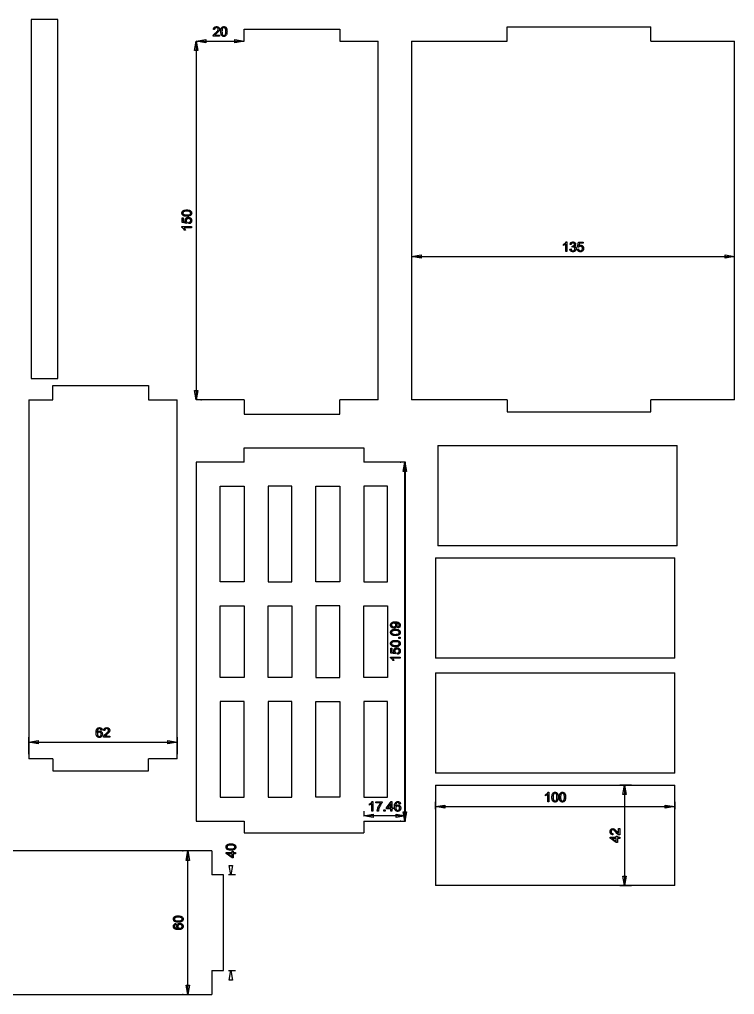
# Model space of a CAD drawing. Extents: x 6 to 585, y 11 to 419.
# Drawn here: x 286.1 to 585, y 11.5 to 419 of the extents above; entities that cross this region are included whole.
import ezdxf

# ---------------------------------------------------------------- set-up
doc = ezdxf.new("R2010")
doc.units = 0
doc.header["$LTSCALE"] = 10
doc.layers.add('Layer_1', color=7, linetype='CONTINUOUS')

msp = doc.modelspace()

# ---------------------------------------------------------------- linework, layer by layer
at = {"layer": 'Layer_1', "color": 7, "linetype": 'CONTINUOUS'}
for p, q in [((291, 419), (291, 269)), ((302.18, 419), (291, 419)), ((302.18, 269), (302.18, 419)), ((490, 410), (490, 416)), ((490, 416), (550, 416)), ((550, 410), (550, 416)), ((380, 410), (380, 415)), ((380, 415), (420, 415)), ((420, 415), (420, 410)), ((360, 410), (380, 410)), ((360, 410), (360, 260)), ((360, 410), (360, 260)), ((360, 410), (380, 410)), ((420, 410), (436, 410)), ((436, 260), (436, 410)), ((450, 410), (490, 410)), ((450, 410), (450, 260)), ((550, 410), (585, 410)), ((585, 260), (585, 410)), ((450, 320), (585, 320)), ((291, 269), (302.18, 269)), ((300, 260), (300, 266)), ((300, 266), (340, 266)), ((340, 266), (340, 260)), ((290, 260), (300, 260)), ((290, 260), (290, 110)), ((340, 260), (352, 260)), ((352, 110), (352, 260)), ((380, 260), (360, 260)), ((380, 260), (380, 254)), ((436, 260), (420, 260)), ((420, 254), (420, 260)), ((490, 260), (450, 260)), ((490, 260), (490, 255)), ((585, 260), (550, 260)), ((550, 255), (550, 260)), ((380, 254), (420, 254)), ((490, 255), (550, 255)), ((461, 241), (561, 241)), ((461, 241), (461, 199)), ((561, 199), (561, 241)), ((380, 234), (380, 240)), ((380, 240), (430, 240)), ((430, 240), (430, 234)), ((360, 234), (360, 84)), ((380, 234), (360, 234)), ((447.46, 234), (430, 234)), ((445.22, 234), (445.46, 234)), ((447.22, 83.91), (447.22, 234)), ((447.46, 84), (447.46, 234)), ((561, 199), (461, 199)), ((460, 194), (560, 194)), ((460, 194), (460, 152)), ((560, 152), (560, 194)), ((560, 152), (460, 152)), ((460, 146), (560, 146)), ((460, 146), (460, 104)), ((560, 104), (560, 146)), ((290, 112), (290, 119)), ((352, 119), (352, 112)), ((290, 117), (352, 117)), ((300, 110), (290, 110)), ((300, 110), (300, 105)), ((352, 110), (340, 110)), ((340, 105), (340, 110)), ((300, 105), (340, 105)), ((560, 104), (460, 104)), ((460, 99), (560, 99)), ((460, 99), (460, 57)), ((542, 99), (537, 99)), ((539, 99), (539, 57)), ((560, 57), (560, 99)), ((460, 89), (460, 92)), ((460, 90), (560, 90)), ((560, 92), (560, 89)), ((430, 88.1), (430, 86)), ((447.46, 86.1), (430, 86.1)), ((447.46, 86), (447.46, 88.1)), ((360, 84), (380, 84)), ((380, 84), (380, 79)), ((430, 84), (447.46, 84)), ((430, 84), (430, 79)), ((445.46, 83.91), (445.22, 83.91)), ((380, 79), (430, 79)), ((366.44, 71.49), (216.44, 71.49)), ((356.44, 11.49), (356.44, 71.49)), ((366.44, 71.49), (366.44, 61.49)), ((371.44, 61.49), (366.44, 61.49)), ((371.44, 21.49), (371.44, 61.49)), ((376.44, 61.49), (373.44, 61.49)), ((374.44, 61.49), (374.44, 62.49)), ((560, 57), (460, 57)), ((537, 57), (542, 57)), ((366.44, 21.49), (371.44, 21.49)), ((366.44, 21.49), (366.44, 11.49)), ((373.44, 21.49), (376.44, 21.49)), ((374.44, 21.49), (374.44, 20.49)), ((216.44, 11.49), (366.44, 11.49))]:
    msp.add_line(p, q, dxfattribs=at)
at = {"layer": 'Layer_1', "color": 7, "linetype": 'CONTINUOUS', "flags": 128}
for points in [[(369.71, 412.47), (369.71, 412), (367.06, 412), (367.07, 412.17), (367.12, 412.34), (367.18, 412.48), (367.25, 412.61), (367.34, 412.74), (367.44, 412.87), (367.57, 413.01), (367.71, 413.16), (368.08, 413.48), (368.38, 413.73), (368.63, 413.96), (368.82, 414.16), (368.97, 414.33), (369.07, 414.48), (369.14, 414.63), (369.18, 414.78), (369.2, 414.92), (369.18, 415.06), (369.14, 415.19), (369.08, 415.3), (368.99, 415.41), (368.87, 415.5), (368.75, 415.56), (368.6, 415.6), (368.44, 415.61), (368.27, 415.6), (368.12, 415.56), (367.99, 415.49), (367.87, 415.4), (367.78, 415.28), (367.71, 415.14), (367.67, 414.99), (367.66, 414.81), (367.15, 414.86), (367.17, 415), (367.2, 415.13), (367.23, 415.25), (367.28, 415.36), (367.33, 415.46), (367.39, 415.56), (367.46, 415.64), (367.54, 415.72), (367.63, 415.79), (367.73, 415.85), (367.83, 415.9), (367.94, 415.94), (368.06, 415.97), (368.18, 416), (368.45, 416.02), (368.59, 416.01), (368.73, 416), (368.85, 415.97), (368.97, 415.94), (369.08, 415.89), (369.18, 415.84), (369.28, 415.77), (369.36, 415.7), (369.44, 415.61), (369.51, 415.53), (369.57, 415.44), (369.62, 415.34), (369.65, 415.24), (369.68, 415.13), (369.69, 415.02), (369.7, 414.91), (369.69, 414.79), (369.68, 414.67), (369.64, 414.55), (369.6, 414.43), (369.54, 414.32), (369.47, 414.2), (369.38, 414.07), (369.28, 413.95), (368.97, 413.64), (368.52, 413.24), (368.16, 412.93), (367.95, 412.74), (367.84, 412.61), (367.74, 412.47), (369.71, 412.47)], [(370.23, 413.97), (370.24, 414.31), (370.27, 414.61), (370.31, 414.88), (370.38, 415.11), (370.46, 415.32), (370.56, 415.5), (370.68, 415.65), (370.81, 415.78), (370.96, 415.88), (371.14, 415.96), (371.33, 416), (371.54, 416.02), (371.69, 416.01), (371.84, 415.98), (371.97, 415.94), (372.1, 415.89), (372.22, 415.81), (372.32, 415.73), (372.42, 415.63), (372.5, 415.51), (372.58, 415.38), (372.64, 415.24), (372.7, 415.09), (372.75, 414.92), (372.79, 414.73), (372.82, 414.51), (372.83, 414.25), (372.84, 413.97), (372.83, 413.64), (372.8, 413.34), (372.76, 413.07), (372.7, 412.84), (372.61, 412.63), (372.52, 412.45), (372.4, 412.3), (372.26, 412.17), (372.11, 412.06), (371.94, 411.99), (371.75, 411.95), (371.54, 411.93), (371.4, 411.94), (371.26, 411.96), (371.14, 411.99), (371.02, 412.04), (370.91, 412.09), (370.81, 412.17), (370.71, 412.25), (370.63, 412.35), (370.53, 412.48), (370.45, 412.64), (370.39, 412.81), (370.33, 413), (370.29, 413.22), (370.26, 413.45), (370.24, 413.7), (370.23, 413.97)], [(370.74, 413.97), (370.75, 413.52), (370.79, 413.15), (370.83, 413), (370.87, 412.87), (370.91, 412.75), (370.97, 412.66), (371.09, 412.52), (371.16, 412.46), (371.22, 412.42), (371.3, 412.38), (371.37, 412.36), (371.45, 412.34), (371.54, 412.34), (371.62, 412.34), (371.7, 412.36), (371.77, 412.38), (371.85, 412.42), (371.92, 412.46), (371.98, 412.52), (372.11, 412.66), (372.16, 412.76), (372.21, 412.87), (372.25, 413), (372.28, 413.15), (372.32, 413.52), (372.34, 413.97), (372.32, 414.43), (372.28, 414.79), (372.25, 414.95), (372.21, 415.08), (372.16, 415.19), (372.11, 415.29), (371.98, 415.43), (371.92, 415.48), (371.85, 415.53), (371.77, 415.56), (371.7, 415.59), (371.61, 415.6), (371.53, 415.61), (371.37, 415.59), (371.23, 415.54), (371.1, 415.45), (370.99, 415.32), (370.93, 415.22), (370.88, 415.1), (370.84, 414.96), (370.8, 414.8), (370.77, 414.62), (370.75, 414.43), (370.74, 413.97)], [(360, 410), (360.69, 406.06), (359.31, 406.06), (360, 410)], [(360, 410), (363.94, 410.69), (363.94, 409.31), (360, 410)], [(380, 410), (376.06, 409.31), (376.06, 410.69), (380, 410)], [(356.03, 336.79), (355.69, 336.79), (355.39, 336.82), (355.12, 336.87), (354.89, 336.93), (354.68, 337.01), (354.5, 337.11), (354.35, 337.23), (354.22, 337.37), (354.12, 337.52), (354.04, 337.69), (354, 337.88), (353.98, 338.09), (353.99, 338.25), (354.02, 338.39), (354.06, 338.53), (354.11, 338.65), (354.19, 338.77), (354.27, 338.88), (354.37, 338.97), (354.49, 339.06), (354.62, 339.13), (354.76, 339.2), (354.91, 339.25), (355.08, 339.3), (355.27, 339.34), (355.49, 339.37), (355.75, 339.39), (356.03, 339.39), (356.36, 339.39), (356.66, 339.36), (356.93, 339.31), (357.16, 339.25), (357.37, 339.17), (357.55, 339.07), (357.7, 338.95), (357.83, 338.82), (357.94, 338.66), (358.01, 338.49), (358.05, 338.3), (358.07, 338.09), (358.06, 337.95), (358.04, 337.82), (358.01, 337.69), (357.96, 337.57), (357.91, 337.46), (357.83, 337.36), (357.75, 337.27), (357.65, 337.18), (357.52, 337.09), (357.36, 337.01), (357.19, 336.94), (357, 336.88), (356.78, 336.84), (356.55, 336.81), (356.3, 336.79), (356.03, 336.79)], [(356.03, 337.29), (356.48, 337.3), (356.85, 337.35), (357, 337.38), (357.13, 337.42), (357.25, 337.47), (357.34, 337.52), (357.48, 337.64), (357.54, 337.71), (357.58, 337.78), (357.62, 337.85), (357.64, 337.93), (357.66, 338.01), (357.66, 338.09), (357.66, 338.17), (357.64, 338.25), (357.62, 338.33), (357.58, 338.4), (357.54, 338.47), (357.48, 338.54), (357.34, 338.66), (357.24, 338.71), (357.13, 338.76), (357, 338.8), (356.85, 338.83), (356.48, 338.88), (356.03, 338.89), (355.57, 338.88), (355.21, 338.83), (355.05, 338.8), (354.92, 338.76), (354.81, 338.71), (354.71, 338.66), (354.57, 338.54), (354.52, 338.47), (354.47, 338.4), (354.44, 338.33), (354.41, 338.25), (354.4, 338.17), (354.39, 338.08), (354.41, 337.92), (354.46, 337.78), (354.55, 337.65), (354.68, 337.54), (354.78, 337.48), (354.9, 337.43), (355.04, 337.39), (355.2, 337.35), (355.38, 337.33), (355.57, 337.31), (356.03, 337.29)], [(356.95, 333.68), (356.91, 334.19), (357.09, 334.23), (357.24, 334.29), (357.37, 334.36), (357.47, 334.46), (357.56, 334.57), (357.62, 334.69), (357.65, 334.82), (357.66, 334.96), (357.65, 335.13), (357.6, 335.29), (357.51, 335.43), (357.4, 335.56), (357.25, 335.67), (357.09, 335.75), (356.9, 335.79), (356.69, 335.81), (356.49, 335.79), (356.31, 335.75), (356.16, 335.68), (356.02, 335.57), (355.92, 335.45), (355.84, 335.3), (355.8, 335.14), (355.78, 334.95), (355.79, 334.84), (355.81, 334.73), (355.84, 334.63), (355.89, 334.53), (355.95, 334.44), (356.01, 334.36), (356.09, 334.29), (356.17, 334.23), (356.11, 333.77), (354.05, 334.15), (354.05, 336.14), (354.52, 336.14), (354.52, 334.55), (355.6, 334.33), (355.49, 334.51), (355.41, 334.7), (355.36, 334.89), (355.35, 335.09), (355.35, 335.21), (355.37, 335.34), (355.4, 335.46), (355.44, 335.57), (355.49, 335.68), (355.55, 335.78), (355.63, 335.88), (355.71, 335.97), (355.8, 336.05), (355.91, 336.13), (356.01, 336.19), (356.13, 336.24), (356.25, 336.28), (356.37, 336.31), (356.5, 336.32), (356.64, 336.33), (356.78, 336.33), (356.91, 336.31), (357.03, 336.29), (357.15, 336.25), (357.27, 336.21), (357.38, 336.15), (357.48, 336.09), (357.58, 336.01), (357.7, 335.91), (357.8, 335.8), (357.88, 335.69), (357.95, 335.56), (358, 335.42), (358.04, 335.28), (358.06, 335.13), (358.07, 334.96), (358.05, 334.7), (358.03, 334.58), (357.99, 334.47), (357.95, 334.36), (357.9, 334.26), (357.83, 334.16), (357.76, 334.07), (357.68, 333.99), (357.6, 333.92), (357.51, 333.86), (357.41, 333.8), (357.3, 333.76), (357.19, 333.72), (357.08, 333.69), (356.95, 333.68)], [(358, 332.42), (358, 331.93), (354.87, 331.93), (355.04, 331.72), (355.21, 331.46), (355.36, 331.19), (355.46, 330.95), (354.99, 330.95), (354.89, 331.15), (354.77, 331.33), (354.65, 331.51), (354.52, 331.67), (354.38, 331.81), (354.25, 331.93), (354.11, 332.03), (353.98, 332.1), (353.98, 332.42), (358, 332.42)], [(514.92, 322), (514.43, 322), (514.43, 325.13), (514.22, 324.96), (513.96, 324.79), (513.69, 324.64), (513.45, 324.54), (513.45, 325.01), (513.65, 325.11), (513.83, 325.23), (514.01, 325.35), (514.17, 325.48), (514.31, 325.62), (514.43, 325.75), (514.53, 325.89), (514.6, 326.02), (514.92, 326.02), (514.92, 322)], [(516.18, 323.06), (516.67, 323.12), (516.72, 322.93), (516.79, 322.76), (516.87, 322.63), (516.96, 322.52), (517.07, 322.44), (517.19, 322.38), (517.31, 322.35), (517.45, 322.34), (517.62, 322.35), (517.77, 322.4), (517.91, 322.47), (518.04, 322.58), (518.14, 322.7), (518.22, 322.84), (518.26, 323), (518.28, 323.17), (518.27, 323.33), (518.22, 323.48), (518.15, 323.61), (518.06, 323.73), (517.94, 323.82), (517.81, 323.89), (517.66, 323.93), (517.5, 323.95), (517.34, 323.93), (517.15, 323.89), (517.2, 324.32), (517.28, 324.32), (517.44, 324.33), (517.58, 324.36), (517.72, 324.41), (517.85, 324.48), (517.96, 324.58), (518.04, 324.69), (518.08, 324.83), (518.1, 324.99), (518.09, 325.12), (518.05, 325.23), (518, 325.34), (517.92, 325.44), (517.82, 325.51), (517.71, 325.57), (517.58, 325.6), (517.44, 325.61), (517.31, 325.6), (517.18, 325.57), (517.07, 325.51), (516.97, 325.43), (516.88, 325.33), (516.81, 325.21), (516.76, 325.06), (516.72, 324.89), (516.23, 324.98), (516.29, 325.21), (516.38, 325.42), (516.49, 325.6), (516.64, 325.74), (516.81, 325.86), (517, 325.95), (517.21, 326), (517.43, 326.02), (517.59, 326.01), (517.75, 325.98), (517.9, 325.94), (518.04, 325.88), (518.17, 325.8), (518.28, 325.71), (518.38, 325.61), (518.46, 325.49), (518.52, 325.37), (518.57, 325.24), (518.59, 325.11), (518.6, 324.98), (518.59, 324.85), (518.57, 324.73), (518.53, 324.61), (518.46, 324.5), (518.39, 324.4), (518.29, 324.31), (518.18, 324.23), (518.05, 324.17), (518.22, 324.11), (518.37, 324.04), (518.5, 323.94), (518.6, 323.83), (518.69, 323.69), (518.75, 323.54), (518.79, 323.37), (518.8, 323.18), (518.79, 323.05), (518.78, 322.93), (518.75, 322.81), (518.7, 322.7), (518.65, 322.59), (518.59, 322.49), (518.51, 322.39), (518.42, 322.29), (518.32, 322.21), (518.21, 322.13), (518.1, 322.07), (517.99, 322.02), (517.86, 321.98), (517.73, 321.95), (517.6, 321.93), (517.45, 321.93), (517.32, 321.93), (517.2, 321.95), (517.08, 321.97), (516.97, 322.01), (516.86, 322.05), (516.76, 322.11), (516.67, 322.17), (516.58, 322.24), (516.5, 322.32), (516.42, 322.41), (516.36, 322.5), (516.3, 322.6), (516.26, 322.71), (516.22, 322.82), (516.2, 322.93), (516.18, 323.06)], [(519.29, 323.05), (519.8, 323.09), (519.84, 322.91), (519.9, 322.76), (519.97, 322.63), (520.07, 322.53), (520.18, 322.44), (520.3, 322.38), (520.43, 322.35), (520.57, 322.34), (520.74, 322.35), (520.9, 322.4), (521.04, 322.49), (521.17, 322.6), (521.28, 322.75), (521.36, 322.91), (521.4, 323.1), (521.42, 323.31), (521.4, 323.51), (521.36, 323.69), (521.28, 323.84), (521.18, 323.98), (521.05, 324.08), (520.91, 324.16), (520.74, 324.2), (520.56, 324.22), (520.45, 324.21), (520.34, 324.19), (520.23, 324.16), (520.13, 324.11), (520.04, 324.05), (519.96, 323.99), (519.89, 323.91), (519.83, 323.83), (519.37, 323.89), (519.76, 325.95), (521.75, 325.95), (521.75, 325.48), (520.15, 325.48), (519.94, 324.4), (520.12, 324.51), (520.31, 324.59), (520.5, 324.64), (520.69, 324.65), (520.82, 324.65), (520.95, 324.63), (521.06, 324.6), (521.18, 324.56), (521.28, 324.51), (521.39, 324.45), (521.49, 324.37), (521.58, 324.29), (521.66, 324.2), (521.74, 324.09), (521.8, 323.99), (521.85, 323.87), (521.89, 323.75), (521.92, 323.63), (521.93, 323.5), (521.94, 323.36), (521.93, 323.22), (521.92, 323.09), (521.89, 322.97), (521.86, 322.85), (521.81, 322.73), (521.76, 322.62), (521.7, 322.52), (521.62, 322.42), (521.52, 322.3), (521.41, 322.2), (521.29, 322.12), (521.17, 322.05), (521.03, 322), (520.89, 321.96), (520.73, 321.94), (520.57, 321.93), (520.31, 321.95), (520.19, 321.97), (520.08, 322.01), (519.97, 322.05), (519.87, 322.1), (519.77, 322.17), (519.68, 322.24), (519.6, 322.32), (519.53, 322.4), (519.46, 322.49), (519.41, 322.59), (519.36, 322.7), (519.33, 322.81), (519.3, 322.92), (519.29, 323.05)], [(450, 320), (453.94, 320.69), (453.94, 319.31), (450, 320)], [(585, 320), (581.06, 319.31), (581.06, 320.69), (585, 320)], [(360, 260), (359.31, 263.94), (360.69, 263.94), (360, 260)], [(447.22, 234), (447.91, 230.06), (446.53, 230.06), (447.22, 234)], [(370, 224), (380, 224), (380, 184), (370, 184), (370, 224)], [(390, 184), (400, 184), (400, 224), (390, 224), (390, 184)], [(410, 224), (420, 224), (420, 184), (410, 184), (410, 224)], [(430, 184), (440, 184), (440, 224), (430, 224), (430, 184)], [(370, 174), (380, 174), (380, 144), (370, 144), (370, 174)], [(400, 144), (390, 144), (390, 174), (400, 174), (400, 144)], [(420, 174), (410, 174), (410, 144), (420, 144), (420, 174)], [(440, 144), (430, 144), (430, 174), (440, 174), (440, 144)], [(444.3, 164.7), (444.25, 165.17), (444.41, 165.21), (444.54, 165.26), (444.65, 165.32), (444.73, 165.4), (444.8, 165.49), (444.85, 165.59), (444.88, 165.71), (444.88, 165.83), (444.88, 165.94), (444.86, 166.05), (444.83, 166.14), (444.78, 166.23), (444.72, 166.31), (444.66, 166.39), (444.59, 166.45), (444.5, 166.51), (444.41, 166.56), (444.3, 166.61), (444.04, 166.69), (443.74, 166.75), (443.44, 166.77), (443.34, 166.76), (443.45, 166.68), (443.55, 166.59), (443.64, 166.48), (443.72, 166.36), (443.78, 166.23), (443.83, 166.1), (443.85, 165.96), (443.86, 165.81), (443.86, 165.69), (443.84, 165.57), (443.81, 165.46), (443.77, 165.35), (443.72, 165.25), (443.66, 165.15), (443.59, 165.06), (443.5, 164.97), (443.41, 164.89), (443.31, 164.82), (443.2, 164.76), (443.09, 164.71), (442.96, 164.67), (442.83, 164.65), (442.7, 164.63), (442.55, 164.63), (442.41, 164.63), (442.26, 164.65), (442.13, 164.68), (442.01, 164.72), (441.89, 164.77), (441.78, 164.83), (441.67, 164.9), (441.57, 164.98), (441.49, 165.08), (441.41, 165.18), (441.35, 165.28), (441.3, 165.39), (441.26, 165.5), (441.23, 165.62), (441.21, 165.75), (441.2, 165.88), (441.22, 166.07), (441.26, 166.26), (441.32, 166.43), (441.41, 166.6), (441.53, 166.75), (441.67, 166.88), (441.83, 166.99), (442.01, 167.09), (442.23, 167.16), (442.49, 167.21), (442.79, 167.25), (443.14, 167.26), (443.5, 167.25), (443.83, 167.21), (444.11, 167.16), (444.36, 167.09), (444.57, 167), (444.76, 166.88), (444.92, 166.75), (445.05, 166.59), (445.15, 166.42), (445.23, 166.24), (445.27, 166.04), (445.29, 165.82), (445.27, 165.6), (445.22, 165.4), (445.14, 165.22), (445.03, 165.06), (444.88, 164.92), (444.71, 164.82), (444.52, 164.74), (444.3, 164.7)], [(443.25, 161.52), (442.91, 161.53), (442.61, 161.55), (442.34, 161.6), (442.11, 161.66), (441.9, 161.75), (441.72, 161.85), (441.57, 161.96), (441.44, 162.1), (441.34, 162.25), (441.26, 162.42), (441.22, 162.61), (441.2, 162.82), (441.21, 162.98), (441.24, 163.12), (441.28, 163.26), (441.33, 163.39), (441.41, 163.5), (441.49, 163.61), (441.59, 163.7), (441.71, 163.79), (441.84, 163.86), (441.98, 163.93), (442.13, 163.99), (442.3, 164.04), (442.49, 164.08), (442.71, 164.1), (442.97, 164.12), (443.25, 164.13), (443.58, 164.12), (443.88, 164.09), (444.15, 164.04), (444.38, 163.98), (444.59, 163.9), (444.77, 163.8), (444.92, 163.68), (445.05, 163.55), (445.16, 163.4), (445.23, 163.22), (445.27, 163.03), (445.29, 162.82), (445.28, 162.68), (445.26, 162.55), (445.23, 162.42), (445.18, 162.31), (445.13, 162.2), (445.06, 162.09), (444.97, 162), (444.87, 161.91), (444.74, 161.82), (444.58, 161.74), (444.41, 161.67), (444.22, 161.62), (444, 161.57), (443.77, 161.54), (443.52, 161.52), (443.25, 161.52)], [(442.53, 166.71), (442.33, 166.7), (442.15, 166.65), (441.99, 166.58), (441.86, 166.49), (441.75, 166.37), (441.67, 166.24), (441.63, 166.1), (441.61, 165.94), (441.63, 165.79), (441.68, 165.64), (441.76, 165.5), (441.88, 165.37), (442.02, 165.27), (442.18, 165.19), (442.37, 165.15), (442.57, 165.13), (442.75, 165.14), (442.92, 165.19), (443.06, 165.26), (443.19, 165.36), (443.3, 165.48), (443.37, 165.62), (443.42, 165.77), (443.43, 165.93), (443.42, 166.09), (443.37, 166.24), (443.3, 166.37), (443.19, 166.49), (443.06, 166.59), (442.91, 166.66), (442.73, 166.7), (442.53, 166.71)], [(443.25, 162.02), (443.7, 162.04), (444.07, 162.08), (444.22, 162.11), (444.35, 162.15), (444.47, 162.2), (444.56, 162.25), (444.7, 162.38), (444.76, 162.44), (444.8, 162.51), (444.84, 162.58), (444.86, 162.66), (444.88, 162.74), (444.88, 162.82), (444.88, 162.9), (444.86, 162.98), (444.84, 163.06), (444.8, 163.13), (444.76, 163.2), (444.7, 163.27), (444.56, 163.39), (444.47, 163.45), (444.35, 163.49), (444.22, 163.53), (444.07, 163.56), (443.7, 163.61), (443.25, 163.62), (442.8, 163.61), (442.43, 163.56), (442.27, 163.53), (442.14, 163.49), (442.03, 163.45), (441.94, 163.39), (441.79, 163.27), (441.74, 163.2), (441.69, 163.13), (441.66, 163.06), (441.63, 162.98), (441.62, 162.9), (441.61, 162.82), (441.63, 162.66), (441.68, 162.51), (441.77, 162.39), (441.9, 162.28), (442, 162.22), (442.12, 162.17), (442.26, 162.12), (442.42, 162.09), (442.6, 162.06), (442.79, 162.04), (443.25, 162.02)], [(443.25, 156.86), (442.91, 156.87), (442.61, 156.89), (442.34, 156.94), (442.11, 157), (441.9, 157.09), (441.72, 157.18), (441.57, 157.3), (441.44, 157.44), (441.34, 157.59), (441.26, 157.76), (441.22, 157.95), (441.2, 158.16), (441.21, 158.32), (441.24, 158.46), (441.28, 158.6), (441.33, 158.73), (441.41, 158.84), (441.49, 158.95), (441.59, 159.04), (441.71, 159.13), (441.84, 159.2), (441.98, 159.27), (442.13, 159.33), (442.3, 159.38), (442.49, 159.42), (442.71, 159.44), (442.97, 159.46), (443.25, 159.47), (443.58, 159.46), (443.88, 159.43), (444.15, 159.38), (444.38, 159.32), (444.59, 159.24), (444.77, 159.14), (444.92, 159.02), (445.05, 158.89), (445.16, 158.74), (445.23, 158.56), (445.27, 158.37), (445.29, 158.16), (445.28, 158.02), (445.26, 157.89), (445.23, 157.76), (445.18, 157.65), (445.13, 157.54), (445.06, 157.43), (444.97, 157.34), (444.87, 157.25), (444.74, 157.16), (444.58, 157.08), (444.41, 157.01), (444.22, 156.96), (444, 156.91), (443.77, 156.88), (443.52, 156.86), (443.25, 156.86)], [(443.25, 157.36), (443.7, 157.38), (444.07, 157.42), (444.22, 157.45), (444.35, 157.49), (444.47, 157.54), (444.56, 157.59), (444.7, 157.71), (444.76, 157.78), (444.8, 157.85), (444.84, 157.92), (444.86, 158), (444.88, 158.08), (444.88, 158.16), (444.88, 158.24), (444.86, 158.32), (444.84, 158.4), (444.8, 158.47), (444.76, 158.54), (444.7, 158.61), (444.56, 158.73), (444.47, 158.78), (444.35, 158.83), (444.22, 158.87), (444.07, 158.9), (443.7, 158.95), (443.25, 158.96), (442.8, 158.95), (442.43, 158.9), (442.27, 158.87), (442.14, 158.83), (442.03, 158.78), (441.94, 158.73), (441.79, 158.61), (441.74, 158.54), (441.69, 158.47), (441.66, 158.4), (441.63, 158.32), (441.62, 158.24), (441.61, 158.16), (441.63, 158), (441.68, 157.85), (441.77, 157.73), (441.9, 157.62), (442, 157.56), (442.12, 157.51), (442.26, 157.46), (442.42, 157.43), (442.6, 157.4), (442.79, 157.38), (443.25, 157.36)], [(445.22, 160.24), (444.66, 160.24), (444.66, 160.8), (445.22, 160.8), (445.22, 160.24)], [(444.17, 153.75), (444.13, 154.27), (444.31, 154.3), (444.46, 154.36), (444.59, 154.44), (444.69, 154.53), (444.78, 154.64), (444.84, 154.76), (444.87, 154.89), (444.88, 155.03), (444.87, 155.21), (444.82, 155.36), (444.73, 155.51), (444.62, 155.64), (444.47, 155.74), (444.31, 155.82), (444.12, 155.87), (443.91, 155.88), (443.71, 155.87), (443.53, 155.82), (443.38, 155.75), (443.24, 155.64), (443.14, 155.52), (443.06, 155.37), (443.02, 155.21), (443, 155.03), (443.01, 154.91), (443.03, 154.8), (443.06, 154.7), (443.11, 154.6), (443.17, 154.51), (443.23, 154.43), (443.31, 154.36), (443.39, 154.3), (443.33, 153.84), (441.27, 154.22), (441.27, 156.21), (441.74, 156.21), (441.74, 154.62), (442.82, 154.4), (442.71, 154.58), (442.63, 154.77), (442.58, 154.96), (442.57, 155.16), (442.57, 155.29), (442.59, 155.41), (442.62, 155.53), (442.66, 155.64), (442.71, 155.75), (442.77, 155.85), (442.85, 155.95), (442.93, 156.04), (443.02, 156.13), (443.13, 156.2), (443.23, 156.26), (443.35, 156.31), (443.47, 156.35), (443.59, 156.38), (443.72, 156.4), (443.86, 156.4), (444, 156.4), (444.13, 156.38), (444.25, 156.36), (444.37, 156.32), (444.49, 156.28), (444.6, 156.22), (444.7, 156.16), (444.8, 156.09), (444.92, 155.98), (445.02, 155.88), (445.1, 155.76), (445.17, 155.63), (445.22, 155.49), (445.26, 155.35), (445.28, 155.2), (445.29, 155.03), (445.27, 154.77), (445.25, 154.65), (445.21, 154.54), (445.17, 154.43), (445.12, 154.33), (445.05, 154.23), (444.98, 154.14), (444.9, 154.06), (444.82, 153.99), (444.73, 153.93), (444.63, 153.87), (444.52, 153.83), (444.41, 153.79), (444.3, 153.77), (444.17, 153.75)], [(445.22, 152.49), (445.22, 152), (442.09, 152), (442.26, 151.8), (442.43, 151.54), (442.58, 151.26), (442.68, 151.02), (442.21, 151.02), (442.11, 151.22), (441.99, 151.4), (441.87, 151.58), (441.74, 151.74), (441.6, 151.88), (441.47, 152), (441.33, 152.1), (441.2, 152.18), (441.2, 152.49), (445.22, 152.49)], [(370, 94), (380, 94), (380, 134), (370, 134), (370, 94)], [(390, 94), (400, 94), (400, 134), (390, 134), (390, 94)], [(410, 134), (420, 134), (420, 94), (410, 94), (410, 134)], [(430, 94), (440, 94), (440, 134), (430, 134), (430, 94)], [(320.67, 122.02), (320.18, 121.98), (320.15, 122.12), (320.11, 122.23), (320.06, 122.33), (320, 122.4), (319.89, 122.49), (319.78, 122.56), (319.65, 122.6), (319.51, 122.61), (319.39, 122.6), (319.29, 122.58), (319.19, 122.54), (319.1, 122.48), (318.99, 122.39), (318.89, 122.27), (318.8, 122.14), (318.73, 121.99), (318.67, 121.81), (318.63, 121.59), (318.6, 121.35), (318.59, 121.06), (318.68, 121.19), (318.79, 121.3), (318.9, 121.39), (319.02, 121.46), (319.15, 121.52), (319.29, 121.56), (319.42, 121.59), (319.56, 121.59), (319.68, 121.59), (319.8, 121.57), (319.91, 121.54), (320.02, 121.5), (320.12, 121.45), (320.22, 121.39), (320.31, 121.32), (320.4, 121.23), (320.48, 121.14), (320.55, 121.04), (320.61, 120.93), (320.66, 120.82), (320.69, 120.7), (320.72, 120.57), (320.74, 120.44), (320.74, 120.3), (320.73, 120.11), (320.7, 119.94), (320.65, 119.76), (320.58, 119.6), (320.49, 119.45), (320.39, 119.31), (320.27, 119.2), (320.14, 119.1), (319.99, 119.03), (319.83, 118.97), (319.67, 118.94), (319.49, 118.93), (319.34, 118.94), (319.2, 118.96), (319.06, 119), (318.93, 119.04), (318.81, 119.11), (318.7, 119.19), (318.59, 119.28), (318.49, 119.38), (318.4, 119.51), (318.32, 119.65), (318.25, 119.8), (318.2, 119.98), (318.16, 120.18), (318.13, 120.39), (318.11, 120.62), (318.1, 120.87), (318.11, 121.15), (318.13, 121.41), (318.16, 121.65), (318.21, 121.87), (318.27, 122.07), (318.34, 122.26), (318.43, 122.42), (318.53, 122.56), (318.63, 122.67), (318.73, 122.76), (318.85, 122.84), (318.97, 122.9), (319.1, 122.95), (319.24, 122.99), (319.38, 123.01), (319.54, 123.02), (319.76, 123), (319.97, 122.95), (320.15, 122.87), (320.31, 122.75), (320.45, 122.61), (320.55, 122.44), (320.63, 122.24), (320.67, 122.02)], [(323.81, 119.47), (323.81, 119), (321.17, 119), (321.18, 119.17), (321.23, 119.34), (321.28, 119.48), (321.36, 119.61), (321.45, 119.74), (321.55, 119.87), (321.67, 120.01), (321.82, 120.16), (322.19, 120.48), (322.49, 120.73), (322.74, 120.96), (322.93, 121.16), (323.07, 121.33), (323.17, 121.48), (323.25, 121.63), (323.29, 121.78), (323.3, 121.92), (323.29, 122.06), (323.25, 122.19), (323.19, 122.3), (323.09, 122.41), (322.98, 122.5), (322.85, 122.56), (322.71, 122.6), (322.55, 122.61), (322.38, 122.6), (322.23, 122.56), (322.1, 122.49), (321.98, 122.4), (321.89, 122.28), (321.82, 122.14), (321.78, 121.99), (321.77, 121.81), (321.26, 121.86), (321.28, 122), (321.31, 122.13), (321.34, 122.25), (321.39, 122.36), (321.44, 122.46), (321.5, 122.56), (321.57, 122.64), (321.65, 122.72), (321.74, 122.79), (321.84, 122.85), (321.94, 122.9), (322.05, 122.94), (322.17, 122.97), (322.29, 123), (322.56, 123.02), (322.7, 123.01), (322.83, 123), (322.96, 122.97), (323.08, 122.94), (323.19, 122.89), (323.29, 122.84), (323.38, 122.77), (323.47, 122.7), (323.55, 122.61), (323.62, 122.53), (323.68, 122.44), (323.72, 122.34), (323.76, 122.24), (323.79, 122.13), (323.8, 122.02), (323.81, 121.91), (323.8, 121.79), (323.78, 121.67), (323.75, 121.55), (323.71, 121.43), (323.65, 121.32), (323.58, 121.2), (323.49, 121.07), (323.38, 120.95), (323.08, 120.64), (322.63, 120.24), (322.26, 119.93), (322.06, 119.74), (321.94, 119.61), (321.85, 119.47), (323.81, 119.47)], [(318.67, 120.3), (318.67, 120.17), (318.69, 120.05), (318.73, 119.93), (318.77, 119.81), (318.83, 119.7), (318.9, 119.61), (318.98, 119.52), (319.08, 119.46), (319.17, 119.4), (319.27, 119.37), (319.38, 119.34), (319.48, 119.34), (319.63, 119.35), (319.77, 119.4), (319.9, 119.48), (320.02, 119.59), (320.12, 119.72), (320.19, 119.88), (320.23, 120.06), (320.24, 120.27), (320.23, 120.47), (320.19, 120.64), (320.12, 120.79), (320.02, 120.92), (319.9, 121.03), (319.77, 121.1), (319.62, 121.15), (319.46, 121.16), (319.3, 121.15), (319.16, 121.1), (319.02, 121.03), (318.9, 120.92), (318.8, 120.79), (318.73, 120.65), (318.68, 120.48), (318.67, 120.3)], [(290, 117), (293.94, 117.69), (293.94, 116.31), (290, 117)], [(352, 117), (348.06, 116.31), (348.06, 117.69), (352, 117)], [(539, 99), (539.69, 95.06), (538.31, 95.06), (539, 99)], [(507.42, 92), (506.93, 92), (506.93, 95.13), (506.72, 94.96), (506.46, 94.79), (506.19, 94.64), (505.95, 94.54), (505.95, 95.01), (506.15, 95.11), (506.33, 95.23), (506.51, 95.35), (506.67, 95.48), (506.81, 95.62), (506.93, 95.75), (507.03, 95.89), (507.1, 96.02), (507.42, 96.02), (507.42, 92)], [(508.68, 93.97), (508.69, 94.31), (508.71, 94.61), (508.76, 94.88), (508.82, 95.11), (508.91, 95.32), (509.01, 95.5), (509.12, 95.65), (509.26, 95.78), (509.41, 95.88), (509.58, 95.96), (509.77, 96), (509.98, 96.02), (510.14, 96.01), (510.28, 95.98), (510.42, 95.94), (510.55, 95.89), (510.66, 95.81), (510.77, 95.73), (510.86, 95.63), (510.95, 95.51), (511.02, 95.38), (511.09, 95.24), (511.15, 95.09), (511.2, 94.92), (511.24, 94.73), (511.26, 94.51), (511.28, 94.25), (511.29, 93.97), (511.28, 93.64), (511.25, 93.34), (511.21, 93.07), (511.14, 92.84), (511.06, 92.63), (510.96, 92.45), (510.84, 92.3), (510.71, 92.17), (510.56, 92.06), (510.38, 91.99), (510.19, 91.95), (509.98, 91.93), (509.84, 91.94), (509.71, 91.96), (509.58, 91.99), (509.47, 92.04), (509.36, 92.09), (509.25, 92.17), (509.16, 92.25), (509.07, 92.35), (508.98, 92.48), (508.9, 92.64), (508.83, 92.81), (508.78, 93), (508.73, 93.22), (508.7, 93.45), (508.68, 93.7), (508.68, 93.97)], [(509.18, 93.97), (509.2, 93.52), (509.24, 93.15), (509.27, 93), (509.31, 92.87), (509.36, 92.75), (509.41, 92.66), (509.54, 92.52), (509.6, 92.46), (509.67, 92.42), (509.74, 92.38), (509.82, 92.36), (509.9, 92.34), (509.98, 92.34), (510.07, 92.34), (510.14, 92.36), (510.22, 92.38), (510.29, 92.42), (510.36, 92.46), (510.43, 92.52), (510.55, 92.66), (510.61, 92.76), (510.65, 92.87), (510.69, 93), (510.72, 93.15), (510.77, 93.52), (510.78, 93.97), (510.77, 94.43), (510.72, 94.79), (510.69, 94.95), (510.65, 95.08), (510.61, 95.19), (510.55, 95.29), (510.43, 95.43), (510.36, 95.48), (510.29, 95.53), (510.22, 95.56), (510.14, 95.59), (510.06, 95.6), (509.98, 95.61), (509.82, 95.59), (509.67, 95.54), (509.55, 95.45), (509.44, 95.32), (509.38, 95.22), (509.33, 95.1), (509.28, 94.96), (509.25, 94.8), (509.22, 94.62), (509.2, 94.43), (509.18, 93.97)], [(511.79, 93.97), (511.79, 94.31), (511.82, 94.61), (511.87, 94.88), (511.93, 95.11), (512.01, 95.32), (512.11, 95.5), (512.23, 95.65), (512.37, 95.78), (512.52, 95.88), (512.69, 95.96), (512.88, 96), (513.09, 96.02), (513.25, 96.01), (513.39, 95.98), (513.53, 95.94), (513.65, 95.89), (513.77, 95.81), (513.88, 95.73), (513.97, 95.63), (514.06, 95.51), (514.13, 95.38), (514.2, 95.24), (514.25, 95.09), (514.3, 94.92), (514.34, 94.73), (514.37, 94.51), (514.39, 94.25), (514.39, 93.97), (514.39, 93.64), (514.36, 93.34), (514.31, 93.07), (514.25, 92.84), (514.17, 92.63), (514.07, 92.45), (513.95, 92.3), (513.82, 92.17), (513.66, 92.06), (513.49, 91.99), (513.3, 91.95), (513.09, 91.93), (512.95, 91.94), (512.82, 91.96), (512.69, 91.99), (512.57, 92.04), (512.46, 92.09), (512.36, 92.17), (512.27, 92.25), (512.18, 92.35), (512.09, 92.48), (512.01, 92.64), (511.94, 92.81), (511.88, 93), (511.84, 93.22), (511.81, 93.45), (511.79, 93.7), (511.79, 93.97)], [(512.29, 93.97), (512.3, 93.52), (512.35, 93.15), (512.38, 93), (512.42, 92.87), (512.47, 92.75), (512.52, 92.66), (512.64, 92.52), (512.71, 92.46), (512.78, 92.42), (512.85, 92.38), (512.93, 92.36), (513.01, 92.34), (513.09, 92.34), (513.17, 92.34), (513.25, 92.36), (513.33, 92.38), (513.4, 92.42), (513.47, 92.46), (513.54, 92.52), (513.66, 92.66), (513.71, 92.76), (513.76, 92.87), (513.8, 93), (513.83, 93.15), (513.88, 93.52), (513.89, 93.97), (513.88, 94.43), (513.83, 94.79), (513.8, 94.95), (513.76, 95.08), (513.71, 95.19), (513.66, 95.29), (513.54, 95.43), (513.47, 95.48), (513.4, 95.53), (513.33, 95.56), (513.25, 95.59), (513.17, 95.6), (513.08, 95.61), (512.92, 95.59), (512.78, 95.54), (512.65, 95.45), (512.54, 95.32), (512.48, 95.22), (512.43, 95.1), (512.39, 94.96), (512.35, 94.8), (512.33, 94.62), (512.31, 94.43), (512.29, 93.97)], [(433.82, 88.1), (433.33, 88.1), (433.33, 91.23), (433.12, 91.06), (432.86, 90.89), (432.59, 90.75), (432.35, 90.64), (432.35, 91.12), (432.55, 91.22), (432.73, 91.33), (432.91, 91.45), (433.07, 91.59), (433.21, 91.72), (433.33, 91.86), (433.43, 91.99), (433.5, 92.12), (433.82, 92.12), (433.82, 88.1)], [(435.11, 91.58), (435.11, 92.05), (437.7, 92.05), (437.7, 91.67), (437.51, 91.45), (437.32, 91.2), (437.13, 90.91), (436.94, 90.59), (436.77, 90.25), (436.61, 89.91), (436.48, 89.56), (436.36, 89.2), (436.3, 88.95), (436.24, 88.68), (436.2, 88.4), (436.17, 88.1), (435.67, 88.1), (435.68, 88.35), (435.72, 88.62), (435.78, 88.92), (435.86, 89.24), (435.95, 89.58), (436.07, 89.9), (436.21, 90.22), (436.36, 90.53), (436.53, 90.83), (436.71, 91.11), (436.89, 91.35), (437.07, 91.58), (435.11, 91.58)], [(441.31, 88.1), (441.31, 89.06), (439.58, 89.06), (439.58, 89.51), (441.4, 92.1), (441.8, 92.1), (441.8, 89.51), (442.34, 89.51), (442.34, 89.06), (441.8, 89.06), (441.8, 88.1), (441.31, 88.1)], [(441.31, 89.51), (441.31, 91.31), (440.06, 89.51), (441.31, 89.51)], [(445.39, 91.12), (444.91, 91.09), (444.87, 91.22), (444.83, 91.34), (444.78, 91.43), (444.72, 91.51), (444.62, 91.6), (444.5, 91.66), (444.37, 91.7), (444.23, 91.72), (444.12, 91.71), (444.01, 91.68), (443.91, 91.64), (443.82, 91.59), (443.71, 91.49), (443.61, 91.38), (443.52, 91.24), (443.45, 91.09), (443.39, 90.91), (443.35, 90.7), (443.32, 90.45), (443.31, 90.17), (443.41, 90.29), (443.51, 90.4), (443.62, 90.49), (443.75, 90.57), (443.88, 90.62), (444.01, 90.67), (444.14, 90.69), (444.28, 90.7), (444.4, 90.69), (444.52, 90.68), (444.63, 90.65), (444.74, 90.61), (444.84, 90.56), (444.94, 90.49), (445.03, 90.42), (445.12, 90.34), (445.2, 90.24), (445.27, 90.14), (445.33, 90.04), (445.38, 89.92), (445.42, 89.8), (445.44, 89.68), (445.46, 89.54), (445.47, 89.4), (445.46, 89.22), (445.42, 89.04), (445.37, 88.87), (445.3, 88.7), (445.21, 88.55), (445.11, 88.42), (444.99, 88.3), (444.86, 88.21), (444.71, 88.13), (444.55, 88.08), (444.39, 88.05), (444.21, 88.04), (444.06, 88.04), (443.92, 88.06), (443.78, 88.1), (443.66, 88.15), (443.53, 88.21), (443.42, 88.29), (443.31, 88.38), (443.21, 88.49), (443.12, 88.61), (443.04, 88.75), (442.98, 88.91), (442.92, 89.08), (442.88, 89.28), (442.85, 89.49), (442.83, 89.73), (442.82, 89.98), (442.83, 90.26), (442.85, 90.52), (442.88, 90.76), (442.93, 90.98), (442.99, 91.18), (443.07, 91.36), (443.15, 91.52), (443.25, 91.66), (443.35, 91.77), (443.46, 91.86), (443.57, 91.94), (443.69, 92.01), (443.82, 92.06), (443.96, 92.09), (444.11, 92.11), (444.26, 92.12), (444.48, 92.1), (444.69, 92.05), (444.87, 91.97), (445.03, 91.86), (445.17, 91.71), (445.27, 91.54), (445.35, 91.34), (445.39, 91.12)], [(443.39, 89.4), (443.4, 89.27), (443.42, 89.15), (443.45, 89.03), (443.5, 88.91), (443.56, 88.8), (443.63, 88.71), (443.71, 88.63), (443.8, 88.56), (443.9, 88.51), (444, 88.47), (444.1, 88.45), (444.2, 88.44), (444.35, 88.45), (444.49, 88.5), (444.62, 88.58), (444.74, 88.69), (444.84, 88.83), (444.91, 88.99), (444.95, 89.17), (444.96, 89.37), (444.95, 89.57), (444.91, 89.74), (444.84, 89.9), (444.74, 90.03), (444.62, 90.13), (444.49, 90.2), (444.35, 90.25), (444.19, 90.26), (444.03, 90.25), (443.88, 90.2), (443.74, 90.13), (443.62, 90.03), (443.52, 89.9), (443.45, 89.75), (443.4, 89.58), (443.39, 89.4)], [(460, 90), (463.94, 90.69), (463.94, 89.31), (460, 90)], [(560, 90), (556.06, 89.31), (556.06, 90.69), (560, 90)], [(430, 86.1), (433.94, 86.8), (433.94, 85.41), (430, 86.1)], [(438.46, 88.1), (438.46, 88.66), (439.02, 88.66), (439.02, 88.1), (438.46, 88.1)], [(447.46, 86.1), (443.52, 85.41), (443.52, 86.8), (447.46, 86.1)], [(447.22, 83.91), (446.53, 87.85), (447.91, 87.85), (447.22, 83.91)], [(536.53, 80.81), (537, 80.81), (537, 78.17), (536.83, 78.18), (536.66, 78.23), (536.52, 78.28), (536.39, 78.36), (536.26, 78.45), (536.13, 78.55), (535.99, 78.67), (535.84, 78.82), (535.52, 79.19), (535.27, 79.49), (535.04, 79.74), (534.84, 79.93), (534.67, 80.07), (534.52, 80.17), (534.37, 80.25), (534.22, 80.29), (534.08, 80.3), (533.94, 80.29), (533.81, 80.25), (533.7, 80.19), (533.59, 80.09), (533.5, 79.98), (533.44, 79.85), (533.4, 79.71), (533.39, 79.55), (533.4, 79.38), (533.44, 79.23), (533.51, 79.1), (533.6, 78.98), (533.72, 78.89), (533.86, 78.82), (534.01, 78.78), (534.19, 78.77), (534.14, 78.26), (534, 78.28), (533.87, 78.31), (533.75, 78.34), (533.64, 78.39), (533.54, 78.44), (533.44, 78.5), (533.36, 78.57), (533.28, 78.65), (533.21, 78.74), (533.15, 78.84), (533.1, 78.94), (533.06, 79.05), (533.03, 79.17), (533, 79.29), (532.98, 79.56), (532.99, 79.7), (533, 79.83), (533.03, 79.96), (533.06, 80.08), (533.11, 80.19), (533.16, 80.29), (533.23, 80.38), (533.3, 80.47), (533.39, 80.55), (533.47, 80.62), (533.56, 80.68), (533.66, 80.72), (533.76, 80.76), (533.87, 80.79), (533.98, 80.8), (534.09, 80.81), (534.21, 80.8), (534.33, 80.78), (534.45, 80.75), (534.57, 80.71), (534.68, 80.65), (534.8, 80.58), (534.93, 80.49), (535.05, 80.38), (535.36, 80.08), (535.76, 79.63), (536.07, 79.26), (536.26, 79.06), (536.39, 78.94), (536.53, 78.85), (536.53, 80.81)], [(537, 76.7), (536.04, 76.7), (536.04, 74.96), (535.59, 74.96), (533, 76.79), (533, 77.19), (535.59, 77.19), (535.59, 77.73), (536.04, 77.73), (536.04, 77.19), (537, 77.19), (537, 76.7)], [(374.47, 71.83), (374.13, 71.84), (373.83, 71.87), (373.56, 71.91), (373.33, 71.98), (373.12, 72.06), (372.94, 72.16), (372.79, 72.28), (372.66, 72.41), (372.56, 72.56), (372.48, 72.74), (372.44, 72.93), (372.42, 73.14), (372.43, 73.29), (372.46, 73.44), (372.5, 73.57), (372.55, 73.7), (372.63, 73.82), (372.71, 73.92), (372.81, 74.02), (372.93, 74.1), (373.06, 74.18), (373.2, 74.24), (373.35, 74.3), (373.52, 74.35), (373.71, 74.39), (373.93, 74.42), (374.19, 74.43), (374.47, 74.44), (374.8, 74.43), (375.1, 74.4), (375.37, 74.36), (375.6, 74.3), (375.81, 74.21), (375.99, 74.11), (376.14, 74), (376.27, 73.86), (376.38, 73.71), (376.45, 73.54), (376.49, 73.35), (376.51, 73.14), (376.5, 73), (376.48, 72.86), (376.45, 72.74), (376.4, 72.62), (376.35, 72.51), (376.27, 72.41), (376.19, 72.31), (376.09, 72.23), (375.96, 72.13), (375.8, 72.05), (375.63, 71.99), (375.44, 71.93), (375.22, 71.89), (374.99, 71.86), (374.74, 71.84), (374.47, 71.83)], [(374.47, 72.34), (374.92, 72.35), (375.29, 72.39), (375.44, 72.43), (375.57, 72.47), (375.69, 72.51), (375.78, 72.57), (375.92, 72.69), (375.98, 72.75), (376.02, 72.82), (376.06, 72.9), (376.08, 72.97), (376.1, 73.05), (376.1, 73.14), (376.1, 73.22), (376.08, 73.3), (376.06, 73.37), (376.02, 73.45), (375.98, 73.52), (375.92, 73.58), (375.78, 73.7), (375.68, 73.76), (375.57, 73.81), (375.44, 73.85), (375.29, 73.88), (374.92, 73.92), (374.47, 73.94), (374.01, 73.92), (373.65, 73.88), (373.49, 73.85), (373.36, 73.81), (373.25, 73.76), (373.15, 73.7), (373.01, 73.58), (372.96, 73.52), (372.91, 73.45), (372.88, 73.37), (372.85, 73.3), (372.84, 73.21), (372.83, 73.13), (372.85, 72.97), (372.9, 72.83), (372.99, 72.7), (373.12, 72.59), (373.22, 72.53), (373.34, 72.48), (373.48, 72.44), (373.64, 72.4), (373.82, 72.37), (374.01, 72.35), (374.47, 72.34)], [(535.59, 76.7), (533.79, 76.7), (535.59, 75.45), (535.59, 76.7)], [(356.44, 71.49), (357.13, 67.55), (355.75, 67.55), (356.44, 71.49)], [(376.44, 70.3), (375.48, 70.3), (375.48, 68.56), (375.03, 68.56), (372.44, 70.39), (372.44, 70.79), (375.03, 70.79), (375.03, 71.33), (375.48, 71.33), (375.48, 70.79), (376.44, 70.79), (376.44, 70.3)], [(375.03, 70.3), (373.23, 70.3), (375.03, 69.05), (375.03, 70.3)], [(374.44, 61.49), (373.75, 65.43), (375.13, 65.43), (374.44, 61.49)], [(539, 57), (538.31, 60.94), (539.69, 60.94), (539, 57)], [(352.47, 41.72), (352.13, 41.73), (351.83, 41.76), (351.56, 41.81), (351.33, 41.87), (351.12, 41.95), (350.94, 42.05), (350.79, 42.17), (350.66, 42.3), (350.56, 42.46), (350.48, 42.63), (350.44, 42.82), (350.42, 43.03), (350.43, 43.18), (350.46, 43.33), (350.5, 43.47), (350.55, 43.59), (350.63, 43.71), (350.71, 43.81), (350.81, 43.91), (350.93, 43.99), (351.06, 44.07), (351.2, 44.14), (351.35, 44.19), (351.52, 44.24), (351.71, 44.28), (351.93, 44.31), (352.19, 44.33), (352.47, 44.33), (352.8, 44.32), (353.1, 44.3), (353.37, 44.25), (353.6, 44.19), (353.81, 44.11), (353.99, 44.01), (354.14, 43.89), (354.27, 43.76), (354.38, 43.6), (354.45, 43.43), (354.49, 43.24), (354.51, 43.03), (354.5, 42.89), (354.48, 42.75), (354.45, 42.63), (354.4, 42.51), (354.35, 42.4), (354.27, 42.3), (354.19, 42.21), (354.09, 42.12), (353.96, 42.03), (353.8, 41.95), (353.63, 41.88), (353.44, 41.82), (353.22, 41.78), (352.99, 41.75), (352.74, 41.73), (352.47, 41.72)], [(351.42, 41.16), (351.46, 40.68), (351.32, 40.64), (351.21, 40.6), (351.11, 40.55), (351.04, 40.49), (350.95, 40.39), (350.88, 40.27), (350.84, 40.14), (350.83, 40), (350.84, 39.89), (350.86, 39.78), (350.9, 39.68), (350.96, 39.59), (351.05, 39.48), (351.17, 39.38), (351.3, 39.29), (351.45, 39.22), (351.63, 39.16), (351.85, 39.12), (352.09, 39.09), (352.38, 39.08), (352.25, 39.18), (352.14, 39.28), (352.05, 39.39), (351.98, 39.52), (351.92, 39.65), (351.88, 39.78), (351.85, 39.91), (351.85, 40.05), (351.85, 40.17), (351.87, 40.29), (351.9, 40.4), (351.94, 40.51), (351.99, 40.61), (352.05, 40.71), (352.12, 40.8), (352.21, 40.89), (352.3, 40.97), (352.4, 41.04), (352.51, 41.1), (352.62, 41.15), (352.74, 41.19), (352.87, 41.21), (353, 41.23), (353.14, 41.24), (353.33, 41.23), (353.5, 41.19), (353.68, 41.14), (353.84, 41.07), (353.99, 40.98), (354.13, 40.88), (354.24, 40.76), (354.34, 40.63), (354.41, 40.48), (354.47, 40.32), (354.5, 40.16), (354.51, 39.98), (354.5, 39.83), (354.48, 39.69), (354.44, 39.55), (354.4, 39.43), (354.33, 39.3), (354.25, 39.19), (354.16, 39.08), (354.06, 38.98), (353.93, 38.89), (353.79, 38.81), (353.64, 38.75), (353.46, 38.69), (353.26, 38.65), (353.05, 38.62), (352.82, 38.6), (352.57, 38.59), (352.29, 38.6), (352.03, 38.62), (351.79, 38.65), (351.57, 38.7), (351.37, 38.76), (351.18, 38.84), (351.02, 38.92), (350.88, 39.02), (350.77, 39.12), (350.68, 39.23), (350.6, 39.34), (350.54, 39.46), (350.49, 39.59), (350.45, 39.73), (350.43, 39.88), (350.42, 40.03), (350.44, 40.25), (350.49, 40.46), (350.57, 40.64), (350.69, 40.8), (350.83, 40.94), (351, 41.04), (351.2, 41.12), (351.42, 41.16)], [(352.47, 42.23), (352.92, 42.24), (353.29, 42.29), (353.44, 42.32), (353.57, 42.36), (353.69, 42.41), (353.78, 42.46), (353.92, 42.58), (353.98, 42.65), (354.02, 42.72), (354.06, 42.79), (354.08, 42.87), (354.1, 42.95), (354.1, 43.03), (354.1, 43.11), (354.08, 43.19), (354.06, 43.27), (354.02, 43.34), (353.98, 43.41), (353.92, 43.47), (353.78, 43.6), (353.68, 43.65), (353.57, 43.7), (353.44, 43.74), (353.29, 43.77), (352.92, 43.81), (352.47, 43.83), (352.01, 43.81), (351.65, 43.77), (351.49, 43.74), (351.36, 43.7), (351.25, 43.65), (351.15, 43.6), (351.01, 43.47), (350.96, 43.41), (350.91, 43.34), (350.88, 43.26), (350.85, 43.19), (350.84, 43.11), (350.83, 43.02), (350.85, 42.86), (350.9, 42.72), (350.99, 42.59), (351.12, 42.48), (351.22, 42.42), (351.34, 42.37), (351.48, 42.33), (351.64, 42.29), (351.82, 42.26), (352.01, 42.24), (352.47, 42.23)], [(353.14, 39.16), (353.27, 39.17), (353.39, 39.19), (353.51, 39.22), (353.63, 39.27), (353.74, 39.33), (353.83, 39.4), (353.92, 39.48), (353.98, 39.57), (354.04, 39.67), (354.07, 39.77), (354.1, 39.87), (354.1, 39.97), (354.09, 40.12), (354.04, 40.26), (353.96, 40.39), (353.85, 40.51), (353.72, 40.61), (353.56, 40.68), (353.38, 40.72), (353.17, 40.73), (352.97, 40.72), (352.8, 40.68), (352.65, 40.61), (352.52, 40.51), (352.41, 40.39), (352.34, 40.26), (352.29, 40.12), (352.28, 39.96), (352.29, 39.8), (352.34, 39.65), (352.41, 39.51), (352.52, 39.39), (352.65, 39.29), (352.79, 39.22), (352.96, 39.17), (353.14, 39.16)], [(374.44, 21.49), (375.13, 17.55), (373.75, 17.55), (374.44, 21.49)], [(356.44, 11.49), (355.75, 15.43), (357.13, 15.43), (356.44, 11.49)]]:
    msp.add_lwpolyline(points, close=True, dxfattribs=at)
at = {"layer": 'Layer_1', "color": 7, "linetype": 'CONTINUOUS'}
for p in [(362, 410), (362, 260), (354.44, 71.49), (354.44, 11.49)]:
    msp.add_point(p, dxfattribs=at)

doc.saveas('drawing.dxf')
